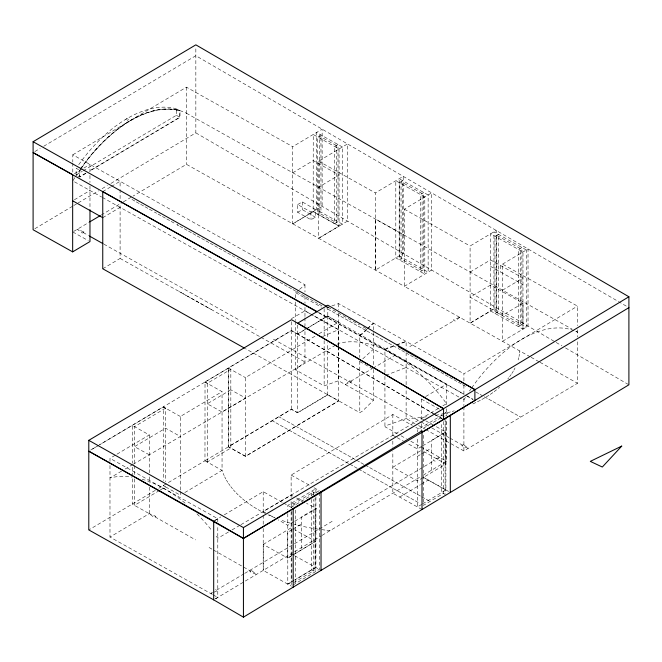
<?xml version="1.0" encoding="UTF-8"?>
<svg xmlns="http://www.w3.org/2000/svg" width="662" height="662" viewBox="0 0 662 662"><rect width="100%" height="100%" fill="white"/><g stroke="black" fill="none" stroke-linecap="round" stroke-linejoin="round"><path stroke-width="0.5" stroke-dasharray="3.31 2.48" d="M83.164 170.779L176.349 115.312L176.349 108.791L179.75 110.695L179.75 117.215L88.849 171.309M490.608 310.975L522.972 329.138L522.972 251.974L490.608 233.81L490.608 310.975L470.094 323.164L470.094 245.999L496.252 230.467L496.252 307.631L470.094 323.164M85.721 173.171L79.448 176.903L76.064 175.008L76.213 168.297L79.597 170.192A120.261 68.368 -60.7 0 1 179.75 110.695M79.448 176.903L79.597 170.192M519.571 352.995L519.778 350.959M519.025 356.487L519.422 354.178M518.147 359.946L518.785 357.67M515.044 367.915L513.886 370.166M513.265 371.241L511.867 373.459M74.856 177.673L72.812 180.892L101.65 197.036M75.369 176.87L80.119 169.679M465.427 397.432L463.888 399.84L460.289 397.821M80.681 168.884C91.993 152.558 105.705 137.787 121.825 126.111A119.069 67.681 -60.8 0 1 186.452 113.21M469.515 391.002L471.195 388.627M471.758 387.841C483.07 371.514 496.79 356.735 512.901 345.059A119.069 67.681 -60.8 0 1 577.529 332.167M511.147 374.535L509.608 376.678M507.828 378.954L508.739 377.77M366.905 329.568L362.553 333.863L359.78 335.51L359.78 357.563M367.633 328.857L373.434 323.139L373.434 365.316M373.434 369.429L373.434 400.295L362.553 411.028L359.78 412.666L245.321 348.593M359.78 335.51L366.607 329.32M367.369 328.633L373.434 323.139M362.817 358.821L373.434 349.197M498.304 388.354L499.487 387.344M295.624 297.867L295.624 292.72L298.744 290.08M299.522 289.418L304.967 284.792L72.795 154.809L72.795 162.008M373.434 400.295L338.514 380.758L324.148 385.863L295.624 369.884L304.967 361.957L304.967 326.978M212.428 592.242L210.913 593.508L212.75 592.722M496.517 389.819L494.125 391.681M490.252 394.395L492.884 392.616M486.181 397.001L488.912 395.272M384.928 372.64L384.928 349.586L387.659 347.914L395.437 345.183M397.432 433.751L384.928 426.742L387.659 425.078L406.129 418.599L409.704 418.417M292.074 529.641L287.722 532.256L287.722 558.116L263.236 544.421L263.236 570.404L291.437 586.184M292.943 529.112L301.649 523.874M292.074 555.501L287.722 558.116L293.887 554.491M292.943 554.979L315.584 541.359L315.832 508.433L301.649 516.815L301.649 549.733M294.755 553.97L315.65 541.392L294.631 529.749M287.788 513.596L287.788 584.141L293.887 580.475M338.539 346.698L338.539 400.882L245.403 456.325L228.274 446.751L291.313 409.265L297.503 412.724L297.503 334.004L305.199 329.411M297.503 412.724L327.582 394.784L327.582 342.643M292.728 172.807L313.192 160.593L339.052 175.025L318.596 187.247M292.728 223.847L322.137 206.337L322.137 129.181L292.728 146.683L292.728 223.847L313.192 211.625L313.242 134.494L339.052 148.958L339.052 226.123L318.596 238.279L186.444 164.333L133.17 196.035M375.387 270.113L375.387 192.948L403.216 176.349L403.216 253.505L375.387 270.113L375.379 219.023L404.333 235.242M530.188 356.793L404.333 286.34L404.333 209.175L431.632 192.882L431.632 270.038L404.333 286.34L318.596 238.279L318.596 161.123L347.517 143.944L347.517 221.108L318.596 238.279M338.539 345.672L338.539 322.162L327.582 316.064L306.051 328.898M434.661 414.329L297.726 334.004L307.458 328.195M308.343 327.673L327.798 316.064L327.798 307.168M327.798 394.784L297.726 412.724L291.537 409.265L205.021 460.744L207.247 462.043L230.823 448.05L230.823 369.33L228.498 368.031L205.021 382.024L204.972 460.777L158.847 488.233M287.788 584.141L293.936 580.466M34.871 151.532L40.175 148.379M43.717 146.269L195.844 55.707L628.9 307.64M72.795 154.809L128.792 121.477L125.399 119.582L127.038 118.606L130.439 120.501L186.444 87.169L292.728 146.683M74.392 173.692L83.048 168.537M83.9 168.024L89.974 164.416L89.974 171.615M76.064 175.008L82.278 171.309M85.936 173.361L79.73 177.052L79.879 170.349A120.261 68.36 -60.8 0 1 180.006 110.835L180.006 117.364L89.486 171.243M74.392 199.758L89.958 190.482M34.871 228.696L72.903 206.056M73.788 205.526L77.322 203.424M78.207 202.895L98.547 190.788M102.089 188.678L107.393 185.525M110.935 183.415L195.844 132.872L195.844 46.812M102.751 191.616L110.562 186.957M111.423 186.452L120.103 181.28L120.103 188.48M73.681 231.443L88.774 222.457M101.212 215.059L122.52 202.382M123.405 201.852L132.284 196.564M102.751 217.69L120.103 207.355M102.751 268.772L120.103 258.445L120.103 203.35M228.274 446.751L228.274 368.031L291.313 330.545L297.503 334.004M291.537 321.658L291.537 330.545L99.416 444.881L163.282 406.873L165.558 408.148L165.558 481.754M165.558 408.148L134.518 426.642L134.518 464.467M245.403 456.325L245.403 377.605L315.476 335.891M319.026 333.78L338.539 322.162M109.983 461.406L109.983 458.336L116.098 454.703M116.967 454.182L149.281 434.942L132.251 425.368L132.251 463.193M180.362 490.087L180.362 416.481L222.051 391.664L204.972 382.057M502.508 264.138L528.036 248.962L528.036 326.126L502.508 341.302L502.508 264.138L577.521 306.125L577.521 325.671M490.608 284.991L470.094 297.18L502.508 315.319L522.972 303.155L490.542 285.032M155.305 490.352L88.791 529.923M159.352 490.567L134.518 505.363L134.518 478.783M160.237 490.037L165.558 486.868L163.282 485.594L180.362 495.201L180.362 491.113M502.508 290.204L522.972 278.04L490.542 259.918M212.394 594.435L109.983 537.064L149.281 513.662L155.884 516.343L154.072 517.444L149.281 513.662L132.251 504.088L132.251 464.219M184.797 492.561L222.051 470.384L222.051 391.664M214.579 520.613L220.769 516.931M224.31 514.829L263.211 491.667L282.616 502.532M291.131 497.559L291.131 475.068L392.831 414.503L412.285 425.376M421.421 419.65L421.421 399.07L424.888 397.01M425.749 396.497L446.552 384.109L318.323 312.298M463.905 380.981L463.905 373.773L577.521 306.125M442.448 414.875L417.408 429.803L417.408 431.864M443.308 414.362L445.898 412.823L445.898 415.91M423.415 428.223L442.53 416.853M291.206 507.349L319.365 490.608M421.727 446.411L417.408 448.985L406.89 443.101M422.588 445.898L445.898 432.005L435.406 426.196M263.236 544.421L291.131 527.813L293.762 529.269M417.341 456.449L420.693 454.446M421.529 453.95L431.583 447.951M216.457 590.223L243.839 573.913M244.725 573.391L333.069 520.779M349.751 510.832L434.049 460.669M215.464 598.812L293.787 552.207M294.673 551.686L321.194 535.881M322.08 535.359L420.552 476.748M423.15 475.2L446.552 461.273L446.552 417.027M425.683 429.547L463.905 450.938L577.521 383.281L577.521 341.104M399.707 497.054L420.428 484.708M421.297 484.187L428.206 480.074M421.727 504.394L417.408 506.968L417.408 437.011M422.588 503.881L445.898 489.979L445.898 420.022M293.605 582.668L313.399 570.884L313.399 499.322M292.968 585.026L319.365 569.328L319.365 492.652M207.247 462.043L207.247 383.323L230.823 369.33M470.111 272.057L490.608 259.876M420.552 450.772L392.831 467.24L417.408 480.984L445.898 464.004L423.167 451.236M121.568 471.121L110 477.931A129.686 76.444 59.5 0 1 132.094 477.079M125.135 469.027L132.251 464.832M133.145 464.31L336.097 344.877M336.983 344.348L338.762 343.305A129.686 76.444 59.5 0 1 446.552 403.655L442.1 406.278M214.513 520.663L217.79 518.735L109.983 458.336M228.473 532L217.79 538.28A129.686 76.444 59.5 0 0 214.985 534.515M232.031 529.906L240.041 525.189M240.935 524.668L441.215 406.799M215.332 598.903L217.79 597.455L217.79 525.893M350.728 381.238L372.044 368.726M372.929 368.213L395.14 355.18M409.795 346.598L454.206 320.549M297.668 204.575L302.302 201.902L315.393 209.465L315.393 217.194L310.983 219.734L297.668 212.303L297.668 204.575L310.983 212.005L315.393 209.465M297.668 212.303L302.302 209.631L315.393 217.194M291.396 318.695L304.959 310.859L310.255 313.829M293.887 521.714L287.788 525.239L278.131 519.836M294.755 521.217L316.527 508.648L306.547 503.327M224.633 476.797L225.858 478.998M481.886 399.459L484.749 397.821M477.434 401.793L480.397 400.253M475.862 402.529L472.709 404.01M322.444 336.619L338.514 329.676L311.14 314.326M213.669 592.324L217.359 590.744L215.456 589.701M384.928 349.586L395.528 345.514M396.497 345.142L406.129 341.435L406.129 348.642M385.896 375.28L406.129 367.501M326.06 308.02L330.851 306.316M331.811 305.976L338.514 303.593L463.905 373.773M396.406 344.844L406.129 341.435M450.367 411.93L446.693 412.889M452.179 411.441L454.281 410.837M441.066 414.197L444.07 413.568M435.389 415.364L439.163 414.627M423.614 417.176L426.585 416.795M417.705 417.83L421.661 417.424M411.706 418.31L415.703 417.987M326.912 530.221L330.148 530.56M321.815 529.658L324.91 530.055M315.062 528.681L318.96 529.294M309.262 527.68L313.109 528.375M303.552 526.513L307.358 527.349M297.941 525.239L301.649 526.125M294.259 524.254L296.088 524.767M287.051 522.161L290.618 523.245M285.297 521.582L281.83 520.39M275.036 517.816L271.759 516.459M268.002 514.779L270.146 515.748M265.487 513.538L262.45 511.991M292.943 496.078L291.131 495.11L263.211 511.486L265.843 512.959M296.576 498.006L302.923 501.391M149.339 209.209L152.277 210.806M176.903 224.633L178.376 225.436L175.48 223.806M197.21 236.011L200.156 237.608M227.678 253.066L230.616 254.671M275.549 279.869L278.495 281.474M306.018 296.932L308.955 298.529M336.478 313.987L339.416 315.592M366.938 331.05L369.884 332.647M384.349 340.789L387.295 342.395M414.768 357.828L417.714 359.425M445.228 374.882L448.174 376.488M475.697 391.945L478.634 393.542M493.107 401.685L496.053 403.29M200.387 303.436L203.333 305.033M295.641 426.196L298.579 427.793M313.052 435.935L315.997 437.541M343.512 452.998L346.458 454.595M373.98 470.053L376.918 471.658M404.441 487.116L407.378 488.713M421.851 496.856L424.797 498.461M293.357 432.592L296.303 434.198M310.776 442.34L313.714 443.937M341.236 459.395L344.174 461M371.696 476.458L374.642 478.055M402.157 493.513L405.103 495.118M260.936 511.213L258.039 509.583M444.243 416.795L441.645 415.372L441.645 418.458M149.281 454.802L134.518 446.668L165.558 428.173L180.37 436.515M421.413 418.45L424.913 420.387M425.782 420.875L434.529 425.707M291.131 475.068L310.478 485.784M313.995 487.737L319.266 490.658M291.131 553.788L293.771 555.253M294.631 555.732L321.029 570.354M179.27 291.594L181.554 292.861M209.118 308.293L211.352 309.535M327.582 394.784L338.762 400.882L245.627 456.325L228.498 446.751L228.498 368.031M278.892 416.779L281.168 418.053M404.333 209.175L470.094 245.999M186.436 113.235L572.109 329.163M575.717 331.182L577.521 332.192M176.349 115.312L179.75 117.215M531.081 357.298L539.125 361.791M540.018 362.296L577.521 383.281M102.37 197.433L459.387 397.316M359.78 361.568L372.358 368.61M72.795 231.973L88.253 240.612M120.103 258.445L260.092 336.826M260.993 337.33L304.967 361.957M415.016 423.572L406.129 418.599L406.129 387.733M418.574 425.567L424.797 429.05M415.819 427.354L422.008 430.813M392.864 435.257L396.364 437.218M397.241 437.706L403.381 441.14M228.274 368.031L245.403 377.605M272.198 420.726L274.523 422.025M422.008 509.533L392.831 493.223L392.831 451.302M283.493 503.021L291.437 507.464M269.351 514.928L274.622 517.874M318.596 161.123L375.387 192.948M490.542 266.389L522.897 284.552M327.922 307.135L359.483 324.843M363.09 326.871L366.698 328.89M295.624 292.72L321.475 307.201M318.91 312.952L465.874 395.404M466.776 395.917L473.082 399.451L465.022 394.809M421.421 399.07L439.808 409.389M445.063 412.335L449.44 414.784M83.131 232.511L88.534 235.548M103.86 244.137L256.219 329.51M273.398 339.176L420.204 421.446M421.106 421.951L428.306 425.989M431.914 428.008L449.026 437.599M449.92 438.103L462.531 445.17M401.007 435.753L406.36 438.757M410.829 441.256L446.552 461.273M445.898 489.979L423.167 477.219L448.563 491.461M213.296 594.939L217.79 597.455M484.427 396.803L487.315 398.433M488.788 399.227L491.684 400.858M497.476 404.118L500.364 405.748M501.837 406.542L504.734 408.173M506.207 408.975L509.095 410.606M510.518 411.433L513.414 413.063M514.887 413.858L517.783 415.488M423.498 362.685L426.394 364.315M427.867 365.11L430.755 366.74M432.178 367.567L435.075 369.197M436.548 370L439.444 371.63M440.917 372.425L443.805 374.055M449.597 377.315L452.494 378.945M453.958 379.74L456.854 381.37M458.327 382.173L461.224 383.803M462.647 384.63L465.535 386.26M480.058 394.37L482.226 395.595M362.619 328.592L365.515 330.222M371.308 333.474L374.195 335.104M375.668 335.907L378.565 337.537M380.038 338.34L382.926 339.962M388.718 343.222L391.565 344.819M393.038 345.622L395.934 347.252M398.127 348.46L400.295 349.685M401.718 350.512L404.614 352.134M406.807 353.343L408.975 354.567M410.448 355.37L413.345 357M419.137 360.252L422.025 361.882M314.748 301.789L317.636 303.419M319.109 304.222L322.005 305.844M327.789 309.104L330.686 310.735M332.159 311.537L335.055 313.159M340.839 316.419L343.735 318.05M345.208 318.852L348.104 320.474M349.569 321.277L352.465 322.907M353.889 323.735L356.785 325.365M358.258 326.159L361.154 327.789M253.819 267.671L256.715 269.302M258.188 270.096L261.076 271.726M262.5 272.554L265.396 274.184M266.869 274.987L269.765 276.617M271.23 277.411L274.126 279.041M279.918 282.302L282.815 283.932M284.279 284.726L287.176 286.356M288.649 287.159L291.545 288.789M292.968 289.617L295.856 291.247M297.329 292.041L300.225 293.671M301.698 294.474L304.594 296.104M310.379 299.356L313.275 300.987M192.899 233.554L195.786 235.184M201.579 238.436L204.475 240.066M205.94 240.869L208.836 242.499M210.309 243.293L213.205 244.923M214.629 245.751L217.517 247.381M218.99 248.184L221.886 249.814M223.359 250.608L226.255 252.239M232.039 255.499L234.936 257.129M237.128 258.337L239.296 259.554M240.769 260.356L243.666 261.987M245.089 262.814L247.985 264.444M249.458 265.239L252.346 266.869M131.97 199.436L134.866 201.066M140.65 204.318L143.546 205.948M145.019 206.751L147.916 208.381M154.428 212.039L156.596 213.263M158.069 214.066L160.957 215.696M162.43 216.491L165.326 218.121M166.75 218.948L169.646 220.578M171.119 221.381L174.007 223.011M179.849 226.238L182.737 227.869M184.16 228.696L187.056 230.326M188.529 231.121L191.426 232.751M136.289 201.893L139.185 203.524M183.018 293.663L185.914 295.293M191.707 298.554L194.603 300.176M196.068 300.978L198.964 302.608M204.757 305.861L207.645 307.491M187.338 296.121L190.234 297.751M400.121 484.658L403.017 486.289M408.802 489.541L411.698 491.171M413.171 491.974L416.067 493.604M417.54 494.398L420.428 496.028M426.22 499.289L429.117 500.919M339.201 450.541L342.089 452.171M347.881 455.423L350.777 457.053M352.242 457.856L355.138 459.486M356.611 460.28L359.507 461.911M360.931 462.738L363.827 464.368M366.02 465.576L368.188 466.801M369.661 467.595L372.557 469.226M378.341 472.486L381.238 474.116M382.71 474.911L385.607 476.541M387.071 477.343L389.968 478.974M391.391 479.801L394.287 481.431M395.76 482.226L398.648 483.856M286.952 421.305L289.848 422.935M291.321 423.738L294.218 425.368M300.002 428.62L302.898 430.25M304.371 431.053L307.267 432.683M308.732 433.478L311.628 435.108M317.421 438.368L320.309 439.998M321.782 440.793L324.678 442.423M326.151 443.226L329.047 444.856M330.47 445.683L333.358 447.313M334.831 448.108L337.728 449.738M282.591 418.88L285.488 420.502M367.377 474L370.273 475.63M376.066 478.883L378.954 480.513M380.427 481.315L383.323 482.946M384.796 483.74L387.684 485.37M389.107 486.198L392.003 487.828M393.476 488.63L396.373 490.261M397.845 491.055L400.733 492.685M406.526 495.946L409.422 497.576M410.887 498.37L413.783 500M415.256 500.803L418.152 502.433M306.456 439.882L309.353 441.513M315.137 444.765L318.033 446.395M319.506 447.198L322.394 448.828M323.867 449.622L326.763 451.252M328.187 452.08L331.083 453.71M332.547 454.513L335.444 456.143M336.917 456.937L339.813 458.567M345.597 461.828L348.493 463.458M349.966 464.252L352.863 465.882M354.327 466.685L357.223 468.315M359.375 469.548L361.543 470.773M363.016 471.567L365.912 473.198M275.988 422.819L278.884 424.45M280.307 425.277L283.204 426.907M284.677 427.71L287.573 429.34M289.037 430.134L291.934 431.765M297.726 435.025L300.614 436.655M302.087 437.45L304.983 439.08M180.362 416.481L163.282 406.873L163.282 480.48M204.972 460.777L222.051 470.384L222.755 472.229M315.062 493.132L311.645 491.196L311.645 495.292M295.269 504.907L291.851 502.979L291.851 507.067M154.982 516.865L195.638 539.919M209.068 547.507L212.61 549.518M213.495 550.014L242.714 566.589M243.599 567.086L250.683 571.107M327.798 316.064L464.128 394.287M195.844 132.872L561.955 345.854M565.522 347.931L628.9 384.804M519.256 416.29L520.671 417.118M205.021 382.024L207.247 383.323M241.448 497.89L239.272 495.904M256.616 508.755L253.86 507.051M435.546 414.851L443.548 419.543M291.537 330.545L432.882 413.295M433.776 413.816L441.769 418.5M252.487 506.19L249.831 504.427M248.556 503.517L246.09 501.697M242.532 498.858L244.857 500.762M236.193 492.9L238.179 494.944M233.355 489.822L235.2 491.883M230.806 486.62L232.461 488.746M228.489 483.401L230.004 485.552M226.421 480.099L227.786 482.325M224.161 475.639L223.127 473.38M577.521 329.784L577.521 336.991M522.972 303.155L522.972 329.138M500.671 265.603L500.671 272.074M463.905 385.094L463.905 394.353M463.905 398.466L463.905 405.674M463.905 406.7L463.905 450.938M446.552 384.109L446.552 404.681M446.552 408.802L446.552 416.001M445.832 463.963L445.832 431.963L431.583 440.453L431.583 472.453M445.112 418.301L445.112 494.431L441.645 492.528L441.645 422.571M443.399 421.479L443.399 493.496L423.415 505.387L423.415 433.37M421.421 423.763L421.421 429.936M406.129 352.465L406.129 386.707M392.831 414.503L392.831 436.994M392.831 441.082L392.831 447.214M384.928 376.33L384.928 426.742M359.78 361.229L359.78 412.666M338.514 303.593L338.514 309.766M338.514 313.879L338.514 345.771M338.514 346.805L338.514 380.758M327.582 316.064L327.582 338.555M324.148 308.699L324.148 336.478M324.148 340.599L324.148 385.863M315.898 492.743L315.898 488.655L287.788 505.42L287.788 509.508M315.898 496.831L315.898 567.375L294.813 579.945L315.65 567.375L315.65 541.392M315.062 498.246L315.062 571.852L311.645 569.916L311.645 499.38M313.399 495.234L313.399 492.164L293.605 503.947L293.605 505.991M310.983 212.005L310.983 219.734M304.967 284.792L304.967 292M304.967 296.113L304.967 303.312M304.967 307.425L304.967 316.684M304.967 317.719L304.967 325.944M302.302 201.902L302.302 209.631M297.726 325.108L297.726 334.004M295.624 301.98L295.624 320.499M295.624 321.525L295.624 369.884M295.269 510.021L295.269 583.636M291.851 511.155L291.851 581.699M291.313 330.545L291.313 409.265M291.131 501.647L291.131 507.787M291.131 511.875L291.206 586.069M263.211 491.667L263.211 514.159M263.211 515.185L263.211 524.387M263.211 528.475L263.211 570.387M217.79 518.735L217.79 521.805M186.444 87.169L186.444 164.333M149.281 434.942L149.281 472.767M149.281 476.863L149.281 482.995M149.281 487.083L149.281 513.662M134.518 465.494L134.518 474.695M120.103 189.514L120.103 199.8M109.983 465.494L109.983 537.064M89.958 175.447L89.958 182.464M89.974 186.022L89.974 208.654M72.795 163.042L72.795 173.328M78.728 164.681A120.261 68.36 -60.8 0 1 176.349 108.791M142.024 479.205A129.686 76.444 59.5 0 1 185.931 503.79M196.978 513.894A129.686 76.444 59.5 0 1 212.113 530.833M439.642 457.359L435.042 461.199L433.097 460.123L439.642 457.359M349.801 380.7L345.159 384.506L351.654 381.775L349.801 380.7M459.751 317.255L455.108 321.07L453.263 319.994L459.751 317.255M320.954 134.949L317.611 136.976L317.611 214.14L320.954 212.113L320.954 134.949M521.904 247.489L518.603 249.491L518.603 326.656L521.904 324.653L521.904 247.489M84.033 231.998L82.22 233.09L77.388 229.342L84.033 231.998M98.53 445.402L90.562 450.143L98.547 445.402M230.823 389.802L207.247 403.795L222.051 411.996L245.66 398.094L230.823 389.802M337.992 144.531L334.641 146.501L334.641 223.665L337.992 221.687L337.992 144.531M402.711 180.743L399.36 182.72L399.36 259.876L402.711 257.907L402.711 180.743M423.73 192.534L420.387 194.504L420.387 271.668L423.73 269.691L423.73 192.534M498.37 234.298L494.977 236.293L494.977 313.457L498.37 311.454L498.37 234.298M463.491 444.624L461.621 445.692L468.274 448.348L463.491 444.624M251.634 570.561L249.723 571.654L256.326 574.335L251.634 570.561M526.315 249.946L493.951 231.841L493.951 309.005L526.315 327.111L526.315 249.946M336.313 145.491L319.283 135.967L319.283 213.123L336.313 222.647L336.313 145.491M422.108 193.519L401.04 181.76L401.04 258.916L422.108 270.684L422.108 193.519M424.797 196.962L395.802 180.759L395.802 257.915L424.797 274.126L424.797 196.962M339.052 226.065L313.192 211.625L339.052 226.123M428.14 194.992L399.203 178.757L399.203 255.921L428.14 272.148L428.14 194.992M342.403 146.989L316.544 132.491L316.544 209.655L342.403 224.145L342.403 146.989M520.233 248.507L496.649 235.283L496.649 312.447L520.233 325.663L520.233 248.507"/><path stroke-width="0.99" d="M243.434 617.158L422.008 509.533L422.008 430.813L243.434 538.438L213.694 521.143L88.791 451.203L243.434 538.438L443.548 419.543L443.548 408.677L291.537 319.68L88.791 440.329L88.791 529.923L213.694 599.863L243.434 617.158L243.434 527.573L443.548 408.677L628.9 296.766L195.844 44.842L33.1 141.718L33.1 229.747L72.663 251.874L89.974 241.572L89.974 209.68M443.548 419.543L474.886 400.469L474.886 389.595L327.798 305.19L297.726 323.13L443.548 408.677M422.008 432.369L628.9 307.64M422.008 509.533L628.9 384.804L628.9 296.766M89.668 221.927L100.318 215.589M317.421 311.794L102.751 191.608L102.751 268.772L244.419 348.088M33.1 141.718L327.028 306.63M398.251 346.598L474.886 389.595M317.106 311.934L33.1 152.591L72.663 174.718L72.663 251.874M72.663 200.793L102.751 217.69M89.436 236.053L102.958 243.633M88.791 440.329L243.434 527.573M450.317 415.281L450.317 492.437M321.029 491.634L321.029 570.354M293.2 508.457L293.2 587.177M213.694 521.143L213.694 599.863M621.734 446.097L602.312 467.033L590.297 461.373L621.734 446.097"/></g></svg>
